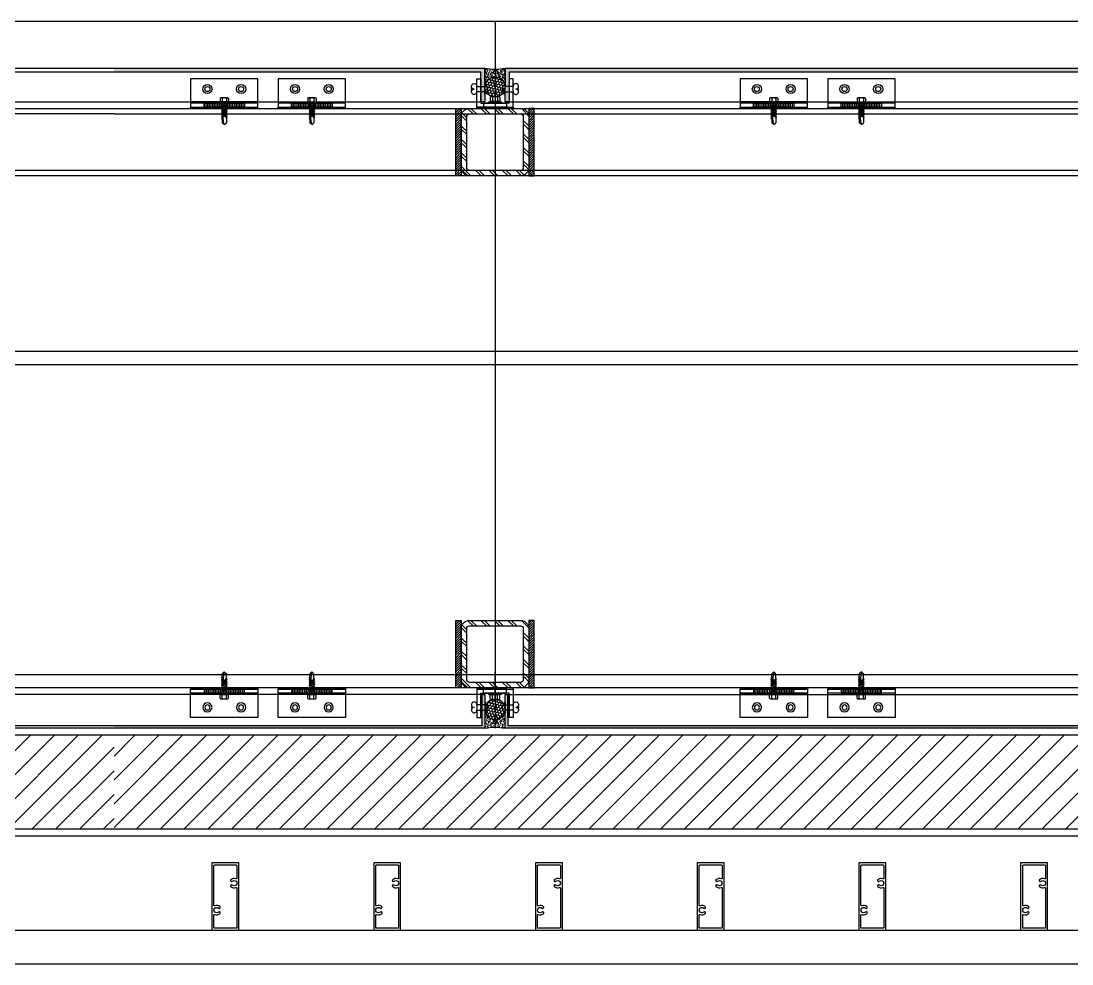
# Model space of a CAD drawing. Header units: millimetres. Extents: x 434053 to 1059003, y -2417481 to 936527.
# Drawn here: x 652910 to 653689, y -2249952 to -2249252 of the extents above; entities that cross this region are included whole.
import ezdxf

# ---------------------------------------------------------------- set-up
doc = ezdxf.new("R2010")
doc.units = ezdxf.units.MM
doc.header["$LTSCALE"] = 1000
doc.header["$MEASUREMENT"] = 0
for name, pattern in [('CENTER', [2, 1.25, -0.25, 0.25, -0.25]), ('HIDDEN', [9.525, 6.35, -3.175]), ('HIDDEN2', [4.7625, 3.175, -1.5875]), ('HIDDENX2', [19.05, 12.7, -6.35])]:
    doc.linetypes.add(name, pattern=pattern)
doc.layers.get('Defpoints').update_dxf_attribs({"color": 6})
for name, color, linetype in [('ALUM', 1, 'Continuous'), ('ALUM-V', 11, 'Continuous'), ('ELASTOMER', 6, 'Continuous'), ('ELASTOMER-V', 241, 'Continuous'), ('ELASTROMER-V', 241, 'Continuous'), ('EXTRUSION-V', 141, 'Continuous'), ('EXTRUSION1', 4, 'Continuous'), ('EXTRUSION2', 133, 'Continuous'), ('FASTENER', 191, 'Continuous'), ('GRID', 8, 'CENTER'), ('HZHZNEWPLOTLAYER#@$TT', 7, 'Continuous'), ('SILICONE', 8, 'Continuous'), ('STEEL', 3, 'Continuous'), ('STEEL-V', 71, 'Continuous'), ('WELD', 6, 'Continuous'), ('铝板断面填充', 14, 'Continuous')]:
    doc.layers.add(name, color=color, linetype=linetype)
pattern_1 = [(225, (-89076.2319, -28675.7167), (0.883883476, -0.883883476), [])]
pattern_2 = [(225, (-89076.2319, -29055.7167), (0.883883476, -0.883883476), [])]

# ---------------------------------------------------------------- blocks, each defined once
blk = doc.blocks.new('*U563')
at = {"linetype": 'ByBlock', "lineweight": -2}
for p, q in [((-4.4, 0.45), (-4.4, 0)), ((4.4, 0), (-4.4, 0)), ((-4.1, 0.75), (-3.1, 1)), ((4.1, 0.75), (-4.1, 0.75)), ((-3.1, 3.85), (-3.1, 1)), ((3.1, 1), (-3.1, 1)), ((2.33, 4.25), (-2.33, 4.25)), ((-2.04, 0.75), (-1.55, 1)), ((-1.55, 3.85), (-1.55, 1)), ((-1.55, 0), (-1.55, -1.59)), ((1.55, 3.85), (1.55, 1)), ((2.15, 0.75), (1.55, 1)), ((1.55, 0), (1.55, -1.09)), ((3.1, 3.85), (3.1, 1)), ((4.1, 0.75), (3.1, 1)), ((4.4, 0.45), (4.4, 0)), ((-2.11, -1.9), (2.11, -1.4)), ((-2.11, -1.9), (-1.55, -1.59)), ((-2.11, -1.9), (-1.55, -2.21)), ((-2.11, -3.3), (2.11, -2.8)), ((-2.11, -3.3), (-1.55, -2.99)), ((-2.11, -3.3), (-1.55, -3.61)), ((-2.11, -4.7), (2.11, -4.2)), ((-2.11, -4.7), (-1.55, -4.39)), ((-2.11, -4.7), (-1.55, -5.01)), ((-2.11, -6.1), (2.11, -5.6)), ((-2.11, -6.1), (-1.55, -5.79)), ((-2.11, -6.1), (-1.55, -6.41)), ((-2.11, -7.5), (2.11, -7)), ((-2.11, -7.5), (-1.55, -7.19)), ((-2.11, -7.5), (-1.55, -7.81)), ((-1.55, -1.59), (1.55, -1.09)), ((-1.55, -2.21), (1.55, -1.71)), ((-1.55, -2.21), (-1.55, -2.99)), ((-1.55, -2.99), (1.55, -2.49)), ((-1.55, -3.61), (1.55, -3.11)), ((-1.55, -3.61), (-1.55, -4.39)), ((-1.55, -4.39), (1.55, -3.89)), ((-1.55, -5.01), (1.55, -4.51)), ((-1.55, -5.01), (-1.55, -5.79)), ((-1.55, -5.79), (1.55, -5.29)), ((-1.55, -6.41), (1.55, -5.91)), ((-1.55, -6.41), (-1.55, -7.19)), ((-1.55, -7.19), (1.55, -6.69)), ((-1.55, -7.81), (1.55, -7.31)), ((1.55, -0.31), (1.55, -1.09)), ((2.11, -1.4), (1.55, -1.09)), ((2.11, -1.4), (1.55, -1.71)), ((1.55, -1.71), (1.55, -2.49)), ((2.11, -2.8), (1.55, -2.49)), ((2.11, -2.8), (1.55, -3.11)), ((1.55, -3.11), (1.55, -3.89)), ((2.11, -4.2), (1.55, -3.89)), ((2.11, -4.2), (1.55, -4.51)), ((1.55, -4.51), (1.55, -5.29)), ((2.11, -5.6), (1.55, -5.29)), ((2.11, -5.6), (1.55, -5.91)), ((1.55, -5.91), (1.55, -6.69)), ((2.11, -7), (1.55, -6.69)), ((2.11, -7), (1.55, -7.31)), ((1.55, -7.31), (1.55, -8.09)), ((-2.11, -8.9), (2.11, -8.4)), ((-2.11, -8.9), (-1.55, -8.59)), ((-2.11, -8.9), (-1.55, -9.21)), ((-2.11, -10.3), (-1.55, -9.99)), ((-2.11, -10.3), (-1.14, -10.18)), ((-2.11, -10.3), (-1.55, -10.61)), ((-1.55, -7.81), (-1.55, -8.59)), ((-1.55, -8.59), (1.55, -8.09)), ((-1.55, -9.21), (1.55, -8.71)), ((-1.55, -9.21), (-1.55, -9.99)), ((-1.55, -9.99), (-0.99, -9.89)), ((-1.55, -10.61), (-1.33, -10.57)), ((-1.55, -10.61), (-1.55, -14.4)), ((0, -15.8), (-1.55, -14.4)), ((0, -15.8), (1.55, -14.4)), ((0.56, -9.64), (1.55, -9.49)), ((0.71, -9.95), (2.11, -9.8)), ((0.71, -10.23), (1.55, -10.11)), ((0.71, -11.01), (1.55, -10.89)), ((0.71, -11.35), (2.11, -11.2)), ((0.71, -11.63), (1.55, -11.51)), ((2.11, -8.4), (1.55, -8.09)), ((2.11, -8.4), (1.55, -8.71)), ((1.55, -8.71), (1.55, -9.49)), ((2.11, -9.8), (1.55, -9.49)), ((2.11, -9.8), (1.55, -10.11)), ((1.55, -10.11), (1.55, -10.89)), ((2.11, -11.2), (1.55, -10.89)), ((2.11, -11.2), (1.55, -11.51)), ((1.55, -11.51), (1.55, -14.4))]:
    blk.add_line(p, q, dxfattribs=at)
blk.add_lwpolyline([(0, -15.8), (0.71, -11.63), (0.71, -9.9, 0.417657), (0.41, -9.6, 0.097062), (-0.99, -9.89), (-1.55, -11)], format="xyb", dxfattribs=at)
for centre, radius, start, end in [((-4.1, 0.45), 0.3, 90, 180), ((-2.33, 3.3), 0.951, 35.40086, 144.59914), ((0, 1.05), 3.2, 61.05941, 118.94059), ((2.33, 3.3), 0.951, 35.40086, 144.59914), ((4.1, 0.45), 0.3, 0, 90)]:
    blk.add_arc(centre, radius, start, end, dxfattribs=at)
blk = doc.blocks.new('*U562')
at = {"layer": 'EXTRUSION1', "linetype": 'HIDDEN'}
h = blk.add_hatch(dxfattribs=at)
h.set_pattern_fill('ANSI31', color=8, scale=10, angle=45, style=0)
h.set_pattern_definition([(90, (-29149.7971, 32516.8571), (-1.25, 2e-16), [])])
h.paths.add_polyline_path([(40.01, 18.07), (10.01, 18.07), (9.99, 21), (39.99, 21)])
h = blk.add_hatch(dxfattribs=at)
h.set_pattern_fill('ANSI31', color=8, scale=10, angle=45, style=0)
h.set_pattern_definition([(90, (-29149.7971, 32581.8571), (-1.25, 2e-16), [])])
h.paths.add_polyline_path([(105.01, 18.07), (75.01, 18.07), (75, 21), (105, 21)])
blk.add_line((0, 18.07), (50, 18.07))
at = {"linetype": 'HIDDEN'}
for p, q in [((65, 18.07), (115, 18.07)), ((65, 17), (115, 17))]:
    blk.add_line(p, q, dxfattribs=at)
for points in [[(0, 21), (0, 17)], [(50, 17), (50, 21), (0, 21)], [(65, 21), (65, 0), (115, 0), (115, 21), (65, 21)]]:
    blk.add_lwpolyline(points)
blk.add_lwpolyline([(0, 17), (0, 0), (50, 0), (50, 17)], dxfattribs=at)
at = {"layer": 'ELASTOMER-V', "linetype": 'HIDDEN'}
for p, q in [((0, 22), (0, 21)), ((50, 22), (0, 22)), ((50, 22), (50, 21)), ((65, 22), (65, 21)), ((115, 22), (65, 22)), ((115, 22), (115, 21))]:
    blk.add_line(p, q, dxfattribs=at)
at = {"layer": 'EXTRUSION1', "color": 8, "linetype": 'HIDDEN'}
for points in [[(40.01, 18.07), (10.01, 18.07), (9.99, 21), (39.99, 21)], [(105.01, 18.07), (75.01, 18.07), (75, 21), (105, 21)]]:
    blk.add_lwpolyline(points, close=True, dxfattribs=at)
at = {"layer": 'FASTENER'}
for centre, radius in [((12.5, 7.5), 3.41), ((12.5, 7.5), 1.88), ((37.5, 7.5), 3.41), ((37.5, 7.5), 1.88), ((77.5, 7.5), 3.41), ((77.5, 7.5), 1.88), ((102.5, 7.5), 3.41), ((102.5, 7.5), 1.88)]:
    blk.add_circle(centre, radius, dxfattribs=at)
at = {"layer": 'FASTENER', "xscale": -1, "rotation": 179.9999555529958}
for p in [(25.01, 18.07), (90, 18.07)]:
    blk.add_blockref('*U563', p, dxfattribs=at)
blk = doc.blocks.new('20221118-LC01')
at = {"color": 0, "linetype": 'ByBlock'}
blk.add_lwpolyline([(0, 50), (0, 0), (20, 0), (20, 50)], close=True, dxfattribs=at)
blk.add_lwpolyline([(1.5, 48, -0.414214), (2, 48.5), (18, 48.5, -0.414214), (18.5, 48), (18.5, 38.71, -0.531846), (17.81, 38.24, 0.30357), (14, 37.45, 0.490314), (14.15, 36.36), (14.24, 36.3, 0.339327), (15.09, 36.41, -2.412658), (15.09, 33.59, 0.339327), (14.24, 33.7), (14.15, 33.64, 0.490314), (14, 32.55, 0.30357), (17.81, 31.76, -0.531846), (18.5, 31.29), (18.5, 2, -0.414214), (18, 1.5), (2, 1.5, -0.414214), (1.5, 2), (1.5, 11.29, -0.531846), (2.19, 11.76, 0.30357), (6, 12.55, 0.490314), (5.85, 13.64), (5.76, 13.7, 0.339327), (4.91, 13.59, -2.412658), (4.91, 16.41, 0.339327), (5.76, 16.3), (5.85, 16.36, 0.490314), (6, 17.45, 0.30357), (2.19, 18.24, -0.531846), (1.5, 18.71)], format="xyb", close=True, dxfattribs=at)
blk = doc.blocks.new('rivet6')
at = {"color": 0, "linetype": 'ByBlock'}
blk.add_line((0, 4), (0, -4), dxfattribs=at)
blk.add_lwpolyline([(-6, 2, 2.414214), (-8, 0, 2.414214), (-6, -2)], format="xyb", dxfattribs=at)
at = {"color": 0, "linetype": 'HIDDEN2'}
blk.add_lwpolyline([(0, 2), (-6, 2), (-6, -2), (0, -2)], dxfattribs=at)
at = {"color": 0, "linetype": 'ByBlock'}
for centre, radius, start, end in [((-8, 0), 2, 150, 210), ((-3, 0), 5, 306.8699, 53.1301)]:
    blk.add_arc(centre, radius, start, end, dxfattribs=at)
blk = doc.blocks.new('*U521')
at = {"linetype": 'ByBlock', "lineweight": -2}
for p, q in [((-5.03, 0.51), (-5.03, 0)), ((5.03, 0), (-5.03, 0)), ((-4.69, 0.86), (-3.54, 1.14)), ((4.69, 0.86), (-4.69, 0.86)), ((-3.54, 4.4), (-3.54, 1.14)), ((3.54, 1.14), (-3.54, 1.14)), ((2.66, 4.86), (-2.66, 4.86)), ((-2.33, 0.86), (-1.77, 1.14)), ((-1.77, 4.4), (-1.77, 1.14)), ((1.77, 4.4), (1.77, 1.14)), ((2.46, 0.86), (1.77, 1.14)), ((3.54, 4.4), (3.54, 1.14)), ((4.69, 0.86), (3.54, 1.14)), ((5.03, 0.51), (5.03, 0))]:
    blk.add_line(p, q, dxfattribs=at)
for centre, radius, start, end in [((-4.69, 0.51), 0.343, 90, 180), ((-2.66, 3.77), 1.09, 35.40086, 144.59914), ((0, 1.2), 3.66, 61.05941, 118.94059), ((2.66, 3.77), 1.09, 35.40086, 144.59914), ((4.69, 0.51), 0.343, 0, 90)]:
    blk.add_arc(centre, radius, start, end, dxfattribs=at)
at = {"layer": 'GRID', "ltscale": 0.5}
blk.add_line((0, 4.86), (0, -15.63), dxfattribs=at)
blk = doc.blocks.new('A$C5B83370A')
at = {"linetype": 'HIDDENX2'}
h = blk.add_hatch(dxfattribs=at)
h.set_pattern_fill('ANSI31', scale=100, style=0)
h.set_pattern_definition([(45, (-77703.528, 60033.225), (-8.8388348, 8.8388348), [])])
h.paths.add_polyline_path([(2117.42, -530), (2117.42, -600), (555, -600), (555, -530)])
h = blk.add_hatch(dxfattribs=at)
h.set_pattern_fill('ANSI31', scale=100, style=0)
h.set_pattern_definition([(45, (-76141.112, 60033.225), (-8.8388348, 8.8388348), [])])
h.paths.add_polyline_path([(7633.4, -530), (7633.4, -600), (2117.42, -600), (2117.42, -530)])
at = {"layer": 'ELASTOMER-V'}
h = blk.add_hatch(dxfattribs=at)
h.set_pattern_fill('HONEY', color=256, scale=10, angle=17.18331, style=0)
h.set_pattern_definition([(17.183306, (-50.2541, 2189.9228), (1.47149637, 1.58814308), [1.25, -2.5]), (137.183306, (-50.2541, 2189.9228), (-2.11112044, 0.4802817), [1.25, -2.5]), (77.183306, (-50.2541, 2189.9228), (-0.63962407, 2.06842478), [-2.5, 1.25])])
edge = h.paths.add_edge_path()
edge.add_ellipse((2400, -48.97), major_axis=(-5.3, -5.3), ratio=1, start_angle=0, end_angle=360)
h = blk.add_hatch(dxfattribs=at)
h.set_pattern_fill('HONEY', color=256, scale=10, angle=17.18331, style=0)
h.set_pattern_definition([(17.183306, (-50.2541, 1663.929), (1.47149637, 1.58814308), [1.25, -2.5]), (137.183306, (-50.2541, 1663.929), (-2.11112044, 0.4802817), [1.25, -2.5]), (77.183306, (-50.2541, 1663.929), (-0.63962407, 2.06842478), [-2.5, 1.25])])
edge = h.paths.add_edge_path()
edge.add_ellipse((2400, -511.03), major_axis=(-5.3, 5.3), ratio=1, start_angle=0, end_angle=360, ccw=False)
at = {"layer": 'SILICONE'}
h = blk.add_hatch(dxfattribs=at)
h.set_pattern_fill('AR-SAND', color=256, angle=-72.81669, style=0)
h.set_pattern_definition([(324.683306, (-50.254, 2191.9228), (1.8222089, 0.6294226), [0, -1.52, 0, -1.7, 0, -1.625]), (294.68331, (-50.254, 2191.9228), (3.2190227, -0.857036), [0, -0.82, 0, -1.37, 0, -0.525]), (254.683306, (-50.6175, 2193.098), (0.9254165, -2.9734687), [0, -0.5, 0, -1.8, 0, -2.35]), (244.68331, (-50.6175, 2193.098), (1.7265991, -2.6126552), [0, -0.25, 0, -1.18, 0, -1.35])])
edge = h.paths.add_edge_path()
edge.add_line((2392.5, -48.97), (2392.5, -35))
edge.add_arc((2400, 0.03), 35.82, 257.91473, 282.08527)
edge.add_line((2407.5, -35), (2407.5, -35.5))
edge.add_line((2407.5, -35.5), (2407.5, -48.83))
edge.add_arc((2400, -48.97), 7.5, 1.0837, 179.98081)
h = blk.add_hatch(dxfattribs=at)
h.set_pattern_fill('AR-SAND', color=256, angle=-72.81669, style=0)
h.set_pattern_definition([(324.683306, (-50.254, 1665.929), (1.8222089, 0.6294226), [0, -1.52, 0, -1.7, 0, -1.625]), (294.68331, (-50.254, 1665.929), (3.2190227, -0.857036), [0, -0.82, 0, -1.37, 0, -0.525]), (254.683306, (-50.6175, 1667.104), (0.9254165, -2.9734687), [0, -0.5, 0, -1.8, 0, -2.35]), (244.68331, (-50.6175, 1667.104), (1.7265991, -2.6126552), [0, -0.25, 0, -1.18, 0, -1.35])])
edge = h.paths.add_edge_path()
edge.add_line((2392.5, -511.03), (2392.5, -525))
edge.add_arc((2400, -560.03), 35.82, 77.91473, 102.08527, ccw=False)
edge.add_line((2407.5, -525), (2407.5, -524.5))
edge.add_line((2407.5, -524.5), (2407.5, -511.17))
edge.add_arc((2400, -511.03), 7.5, 180.01919, 358.9163, ccw=False)
at = {"layer": 'STEEL-V', "linetype": 'ByBlock'}
h = blk.add_hatch(dxfattribs=at)
h.set_pattern_fill('GEOL7', color=256, scale=20, angle=180, style=0, pattern_type=2)
h.set_pattern_definition([(315, (-59906.035, -21407.467), (10.0013183, -2e-15), [20]), (315, (-59908.535, -21407.467), (10.0013183, -2e-15), [20])])
edge = h.paths.add_edge_path(flags=16)
edge.add_line((2379, -109), (2379, -71))
edge.add_arc((2381, -71), 2, 90, 180, ccw=False)
edge.add_line((2381, -69), (2419, -69))
edge.add_arc((2419, -71), 2, 0, 90, ccw=False)
edge.add_line((2421, -71), (2421, -109))
edge.add_arc((2419, -109), 2, 270, 360, ccw=False)
edge.add_line((2419, -111), (2381, -111))
edge.add_arc((2381, -109), 2, 180, 270, ccw=False)
edge = h.paths.add_edge_path()
edge.add_line((2375, -109), (2375, -71))
edge.add_arc((2381, -71), 6, 90, 180, ccw=False)
edge.add_line((2381, -65), (2419, -65))
edge.add_arc((2419, -71), 6, 0, 90, ccw=False)
edge.add_line((2425, -71), (2425, -109))
edge.add_arc((2419, -109), 6, 270, 360, ccw=False)
edge.add_line((2419, -115), (2381, -115))
edge.add_arc((2381, -109), 6, 180, 270, ccw=False)
h = blk.add_hatch(dxfattribs=at)
h.set_pattern_fill('GEOL7', color=256, scale=20, angle=180, style=0, pattern_type=2)
h.set_pattern_definition([(315, (-59906.035, -21787.467), (10.0013183, -2e-15), [20]), (315, (-59908.535, -21787.467), (10.0013183, -2e-15), [20])])
edge = h.paths.add_edge_path(flags=16)
edge.add_line((2379, -489), (2379, -451))
edge.add_arc((2381, -451), 2, 90, 180, ccw=False)
edge.add_line((2381, -449), (2419, -449))
edge.add_arc((2419, -451), 2, 0, 90, ccw=False)
edge.add_line((2421, -451), (2421, -489))
edge.add_arc((2419, -489), 2, 270, 360, ccw=False)
edge.add_line((2419, -491), (2381, -491))
edge.add_arc((2381, -489), 2, 180, 270, ccw=False)
edge = h.paths.add_edge_path()
edge.add_line((2375, -489), (2375, -451))
edge.add_arc((2381, -451), 6, 90, 180, ccw=False)
edge.add_line((2381, -445), (2419, -445))
edge.add_arc((2419, -451), 6, 0, 90, ccw=False)
edge.add_line((2425, -451), (2425, -489))
edge.add_arc((2419, -489), 6, 270, 360, ccw=False)
edge.add_line((2419, -495), (2381, -495))
edge.add_arc((2381, -489), 6, 180, 270, ccw=False)
at = {"layer": 'WELD'}
h = blk.add_hatch(dxfattribs=at)
h.set_pattern_fill('ANSI31', color=256, scale=10, angle=180, style=0)
h.set_pattern_definition(pattern_1)
h.paths.add_polyline_path([(2375, -65), (2375, -115), (2371, -115), (2371, -65)])
h = blk.add_hatch(dxfattribs=at)
h.set_pattern_fill('ANSI31', color=256, scale=10, angle=180, style=0)
h.set_pattern_definition(pattern_1)
h.paths.add_polyline_path([(2425, -65), (2425, -115), (2429, -115), (2429, -65)])
h = blk.add_hatch(dxfattribs=at)
h.set_pattern_fill('ANSI31', color=256, scale=10, angle=180, style=0)
h.set_pattern_definition(pattern_2)
h.paths.add_polyline_path([(2375, -445), (2375, -495), (2371, -495), (2371, -445)])
h = blk.add_hatch(dxfattribs=at)
h.set_pattern_fill('ANSI31', color=256, scale=10, angle=180, style=0)
h.set_pattern_definition(pattern_2)
h.paths.add_polyline_path([(2425, -445), (2425, -495), (2429, -495), (2429, -445)])
at = {"layer": '铝板断面填充', "linetype": 'ByBlock'}
for points in [[(2117.42, -35), (2392.5, -35), (2392.5, -60), (2389.5, -60), (2389.5, -38), (2117.42, -38)], [(3189.5, -60), (3189.5, -38), (2410.5, -38), (2410.5, -60), (2407.5, -60), (2407.5, -35), (3192.5, -35), (3192.5, -60)], [(2117.42, -525), (2392.5, -525), (2392.5, -500), (2390.5, -500), (2390.5, -523), (2117.42, -523)], [(3192.5, -500), (3192.5, -525), (2407.5, -525), (2407.5, -500), (2409.5, -500), (2409.5, -523), (3190.5, -523), (3190.5, -500)]]:
    blk.add_hatch(color=14, dxfattribs=at).paths.add_polyline_path(points)
at = {"linetype": 'HIDDENX2'}
for points in [[(2117.42, -600), (555, -600), (555, -530), (2117.42, -530)], [(2117.42, -530), (4282.59, -530)], [(4282.59, -600), (2117.42, -600)]]:
    blk.add_lwpolyline(points, dxfattribs=at)
at = {"layer": 'ALUM'}
for points in [[(2117.42, -38), (1610.5, -38), (1610.5, -60), (1607.5, -60), (1607.5, -35), (2117.42, -35)], [(2117.42, -35), (2392.5, -35), (2392.5, -60), (2389.5, -60), (2389.5, -38), (2117.42, -38)]]:
    blk.add_lwpolyline(points, dxfattribs=at)
blk.add_lwpolyline([(3189.5, -60), (3189.5, -38), (2410.5, -38), (2410.5, -60), (2407.5, -60), (2407.5, -35), (3192.5, -35), (3192.5, -60)], close=True, dxfattribs=at)
at = {"layer": 'ALUM', "linetype": 'ByBlock'}
for points in [[(2117.42, -525), (1607.5, -525), (1607.5, -500), (1609.5, -500), (1609.5, -523), (2117.42, -523)], [(2117.42, -523), (2390.5, -523), (2390.5, -500), (2392.5, -500), (2392.5, -525), (2117.42, -525)]]:
    blk.add_lwpolyline(points, dxfattribs=at)
blk.add_lwpolyline([(3192.5, -500), (3192.5, -525), (2407.5, -525), (2407.5, -500), (2409.5, -500), (2409.5, -523), (3190.5, -523), (3190.5, -500)], close=True, dxfattribs=at)
at = {"layer": 'ALUM-V'}
for p, q in [((300, 0), (2117.42, 0)), ((2117.42, 0), (3312.24, 0)), ((810.5, -60), (2117.42, -60)), ((2117.42, -60), (2389.5, -60)), ((2410.5, -60), (3189.5, -60)), ((2117.42, -500), (1609.5, -500)), ((2390.5, -500), (2117.42, -500)), ((2409.5, -500), (3190.5, -500))]:
    blk.add_line(p, q, dxfattribs=at)
at = {"layer": 'Defpoints'}
for points in [[(2375, -65), (2375, -115), (2371, -115), (2371, -65)], [(2425, -65), (2425, -115), (2429, -115), (2429, -65)], [(2375, -445), (2375, -495), (2371, -495), (2371, -445)], [(2425, -445), (2425, -495), (2429, -495), (2429, -445)]]:
    blk.add_lwpolyline(points, close=True, dxfattribs=at)
at = {"layer": 'ELASTOMER'}
blk.add_ellipse((2400, -48.97), major_axis=(-5.3, -5.3), ratio=1, start_param=2.356194490188446, end_param=8.639379797368033, dxfattribs=at)
at = {"layer": 'ELASTOMER', "extrusion": (0, 0, -1)}
blk.add_ellipse((2400, -511.03), major_axis=(-5.3, 5.3), ratio=1, start_param=2.356194490188446, end_param=8.639379797368033, dxfattribs=at)
at = {"layer": 'ELASTROMER-V'}
for points in [[(2413.5, -65), (2386.5, -65), (2386.5, -64), (2413.5, -64)], [(2413.5, -495), (2386.5, -495), (2386.5, -496), (2413.5, -496)], [(2390.5, -500), (2389.5, -500), (2389.5, -517), (2390.5, -517)], [(2409.5, -500), (2410.5, -500), (2410.5, -517), (2409.5, -517)]]:
    blk.add_lwpolyline(points, close=True, dxfattribs=at)
at = {"layer": 'EXTRUSION-V'}
for p, q in [((2117.42, -605), (550, -605)), ((4282.59, -605), (2117.42, -605)), ((550, -675), (2117.42, -675)), ((2117.42, -675), (4282.59, -675)), ((550, -700), (2117.42, -700)), ((2117.42, -700), (4282.59, -700))]:
    blk.add_line(p, q, dxfattribs=at)
at = {"layer": 'EXTRUSION2'}
for points in [[(2389.5, -61), (2408.5, -61), (2408.5, -64), (2386.5, -64), (2386.5, -43), (2389.5, -43)], [(2410.5, -61), (2391.5, -61), (2391.5, -64), (2413.5, -64), (2413.5, -43), (2410.5, -43)], [(2389.5, -499), (2408.5, -499), (2408.5, -496), (2386.5, -496), (2386.5, -517), (2389.5, -517)], [(2410.5, -499), (2391.5, -499), (2391.5, -496), (2413.5, -496), (2413.5, -517), (2410.5, -517)]]:
    blk.add_lwpolyline(points, close=True, dxfattribs=at)
at = {"layer": 'GRID'}
blk.add_line((2400, 0), (2400, -525), dxfattribs=at)
at = {"layer": 'SILICONE'}
for points in [[(2392.5, -48.97), (2392.5, -35, 0.105857), (2407.5, -35), (2407.5, -35.5), (2407.5, -48.83, 0.990421), (2392.5, -48.97)], [(2392.5, -511.03), (2392.5, -525, -0.105857), (2407.5, -525), (2407.5, -524.5), (2407.5, -511.17, -0.990421), (2392.5, -511.03)]]:
    blk.add_lwpolyline(points, format="xyb", dxfattribs=at)
at = {"layer": 'STEEL'}
for points in [[(2375, -109), (2375, -71, -0.414214), (2381, -65), (2419, -65, -0.414214), (2425, -71), (2425, -109, -0.414214), (2419, -115), (2381, -115, -0.414214)], [(2379, -109), (2379, -71, -0.414214), (2381, -69), (2419, -69, -0.414214), (2421, -71), (2421, -109, -0.414214), (2419, -111), (2381, -111, -0.414214)], [(2375, -489), (2375, -451, -0.414214), (2381, -445), (2419, -445, -0.414214), (2425, -451), (2425, -489, -0.414214), (2419, -495), (2381, -495, -0.414214)], [(2379, -489), (2379, -451, -0.414214), (2381, -449), (2419, -449, -0.414214), (2421, -451), (2421, -489, -0.414214), (2419, -491), (2381, -491, -0.414214)]]:
    blk.add_lwpolyline(points, format="xyb", close=True, dxfattribs=at)
at = {"layer": 'STEEL-V', "linetype": 'HIDDEN'}
for p, q in [((2117.42, -69), (582.5, -69)), ((2117.42, -111), (582.5, -111)), ((625, -255), (2117.42, -255)), ((2117.42, -255), (4282.59, -255)), ((625, -485), (2117.42, -485)), ((2117.42, -485), (4282.59, -485))]:
    blk.add_line(p, q, dxfattribs=at)
at = {"layer": 'STEEL-V'}
for points in [[(2117.42, -115), (582.5, -115), (582.5, -65), (2117.42, -65)], [(2117.42, -65), (4282.59, -65)], [(4282.59, -115), (2117.42, -115)], [(2117.42, -495), (625, -495), (625, -245), (2117.42, -245)], [(2117.42, -245), (4282.59, -245)], [(4282.59, -495), (2117.42, -495)]]:
    blk.add_lwpolyline(points, dxfattribs=at)
at = {"layer": 'STEEL-V', "linetype": 'HIDDEN'}
for points in [[(2117.42, -69), (4282.59, -69)], [(4282.59, -111), (2117.42, -111)]]:
    blk.add_lwpolyline(points, dxfattribs=at)
at = {"layer": 'EXTRUSION1'}
for p in [(2190, -675), (2310, -675), (2430, -675), (2550, -675), (2670, -675), (2790, -675)]:
    blk.add_blockref('20221118-LC01', p, dxfattribs=at)
at = {"layer": 'EXTRUSION2'}
for p, rotation in [((2289.12, -43), 180.0000230671089), ((2696.83, -43), 180.0000230671135)]:
    blk.add_blockref('*U562', p, dxfattribs=dict(at, rotation=rotation))
at = {"layer": 'EXTRUSION2', "xscale": -1}
for p, rotation in [((2289.12, -517), 359.9999769328911), ((2696.83, -517), 359.9999769328866)]:
    blk.add_blockref('*U562', p, dxfattribs=dict(at, rotation=rotation))
at = {"layer": 'FASTENER'}
for name, p, xscale, rotation in [('rivet6', (2392.5, -50.5), -0.9999999999999993, 180.000990947829), ('*U521', (2400, -499), -1, 180), ('rivet6', (2407.5, -509.5), -0.9999999999999997, 359.9990090520851)]:
    blk.add_blockref(name, p, dxfattribs=dict(at, xscale=xscale, rotation=rotation))
for p, rotation in [((2407.5, -50.5), 180.0009909479149), ((2392.5, -509.5), 359.999009052171)]:
    blk.add_blockref('rivet6', p, dxfattribs=dict(at, rotation=rotation))
blk.add_blockref('*U521', (2400, -61), dxfattribs=at)
blk = doc.blocks.new('A$C4AEA3CD0')
blk.add_blockref('A$C5B83370A', (2470.7, 4337.96))

msp = doc.modelspace()

# ---------------------------------------------------------------- block references
at = {"layer": 'HZHZNEWPLOTLAYER#@$TT'}
msp.add_blockref('A$C4AEA3CD0', (648390.65, -2253589.64), dxfattribs=at)

doc.saveas('drawing.dxf')
